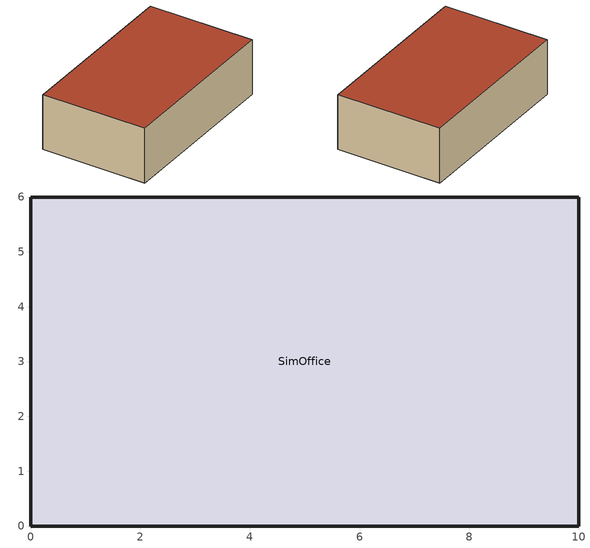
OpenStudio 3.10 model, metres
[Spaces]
SimOffice
 floor ground (Generic Opaque Construction): 0,0 10,0 10,6 0,6 z0
 wall outside (Generic Opaque Construction): 0,0 10,0 10,6 0,6 0,0 z0:3.2
 roof outside (Generic Opaque Construction): 0,6 10,6 10,0 0,0 z3.2
[Material]
Generic Medium Opaque Material: Roughness=MediumRough; Thickness {m}=0.2; Conductivity {W/m-K}=0.12; Density {kg/m3}=800; Specific Heat {J/kg-K}=1000
[Construction]
Generic Opaque Construction: Generic Medium Opaque Material
[BuildingStory]
Ground Story
[Space]
SimOffice: Building Story=Ground Story; Thermal Zone=SimOffice Zone
[ThermalZone]
SimOffice Zone: Thermostat=SimOffice Thermostat; Use Ideal Air Loads=No
[Sizing:Zone]
SimOffice Zone: Zone Cooling Design Supply Air Temperature Input Method=SupplyAirTemperature; Zone Cooling Design Supply Air Temperature {C}=14; Zone Cooling Design Supply Air Temperature Difference {deltaC}=11.11; Zone Heating Design Supply Air Temperature Input Method=SupplyAirTemperature; Zone Heating Design Supply Air Temperature {C}=40; Zone Heating Design Supply Air Temperature Difference {deltaC}=11.11; Zone Cooling Design Supply Air Humidity Ratio {kg-H2O/kg-air}=0.0085; Zone Heating Design Supply Air Humidity Ratio {kg-H2O/kg-air}=0.008; Cooling Design Air Flow Method=DesignDay; Heating Design Air Flow Method=DesignDay; Account for Dedicated Outdoor Air System=No; Dedicated Outdoor Air System Control Strategy=NeutralSupplyAir; Dedicated Outdoor Air Low Setpoint Temperature for Design {C}=autosize; Dedicated Outdoor Air High Setpoint Temperature for Design {C}=autosize; Zone Load Sizing Method=Sensible Load Only No Latent Load; Zone Latent Cooling Design Supply Air Humidity Ratio Input Method=HumidityRatioDifference; Zone Cooling Design Supply Air Humidity Ratio Difference {kgWater/kgDryAir}=0.005; Zone Latent Heating Design Supply Air Humidity Ratio Input Method=HumidityRatioDifference; Zone Humidification Design Supply Air Humidity Ratio Difference {kgWater/kgDryAir}=0.005; Sizing Option=Coincident
[Zone equipment]
SimOffice Zone: SimOffice Ideal Loads
[ThermostatSetpoint:DualSetpoint]
SimOffice Thermostat: Heating Setpoint Temperature Schedule=SimOffice Heating Setpoint; Cooling Setpoint Temperature Schedule=SimOffice Cooling Setpoint
[People:Definition]
SimOffice People Definition: Number of People Calculation Method=People/Area; People per Space Floor Area {person/m2}=0.05; Fraction Radiant=0.3
[People]
SimOffice People: People Definition=SimOffice People Definition; Space or SpaceType=SimOffice; Number of People Schedule=SimOffice Occupied Schedule; Activity Level Schedule=Default Activity Level; Multiplier=1
[Lights:Definition]
SimOffice Lights Definition: Design Level Calculation Method=Watts/Area; Watts per Space Floor Area {W/m2}=8
[Lights]
SimOffice Lights: Lights Definition=SimOffice Lights Definition; Space or SpaceType=SimOffice; Schedule=SimOffice Occupied Schedule; Fraction Replaceable=1
[ElectricEquipment:Definition]
SimOffice Equipment Definition: Design Level Calculation Method=Watts/Area; Watts per Space Floor Area {W/m2}=6
[ElectricEquipment]
SimOffice Equipment: Electric Equipment Definition=SimOffice Equipment Definition; Space or SpaceType=SimOffice; Schedule=SimOffice Occupied Schedule
[Schedule:Ruleset]
Name | Default Day Schedule
SimOffice Heating Setpoint | Schedule Day 1
SimOffice Cooling Setpoint | Schedule Day 2
SimOffice Occupied Schedule | Schedule Day 3
[Schedule:Day]
Schedule Day 1: 24, 0, 21
Schedule Day 2: 24, 0, 24
Schedule Day 3: 8, 0, 0, 18, 0, 1, 24, 0, 0
[Schedule:Constant]
Default Activity Level: Value=120
